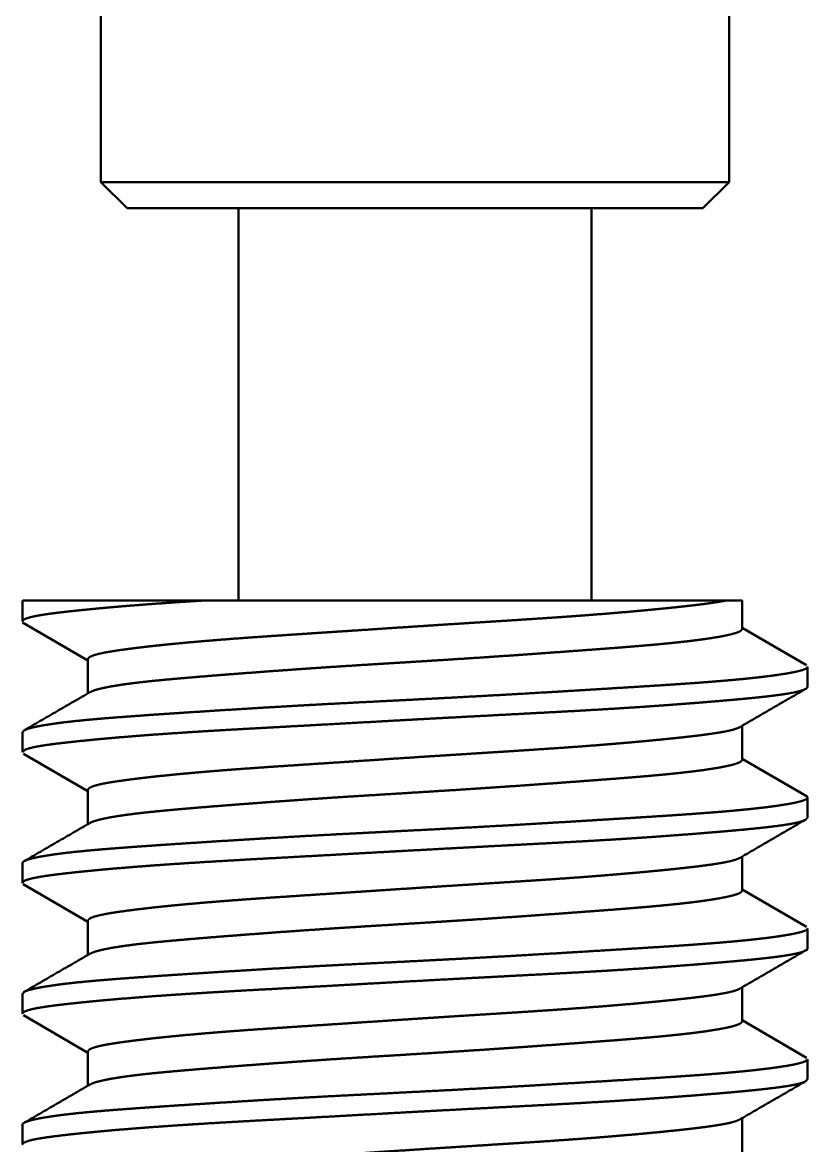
# Paper-space layout 'Layout1' of a CAD drawing. Header units: millimetres. Extents: x 0 to 420, y 0 to 297.
# Drawn here: x 235.53 to 241.53, y 168.94 to 177.53 of the extents above; entities that cross this region are included whole.
import ezdxf

# ---------------------------------------------------------------- set-up
doc = ezdxf.new("R2010")
doc.units = ezdxf.units.MM
doc.layers.add('170', color=7, linetype='Continuous', true_color=0xffffff)

psp = doc.layouts.get("Layout1")

# ---------------------------------------------------------------- linework, layer by layer
at = {"layer": '170', "color": 155, "linetype": 'Continuous', "lineweight": 50}
for p, q in [((236.1252, 186.4088), (236.1252, 176.3088)), ((240.9252, 176.3088), (240.9252, 186.4088)), ((236.1252, 176.3088), (236.3252, 176.1088)), ((240.7252, 176.1088), (240.9252, 176.3088)), ((237.1752, 176.1088), (237.1752, 173.1088)), ((239.8752, 173.1088), (239.8752, 176.1088)), ((235.5282, 173.1088), (235.5252, 173.1017)), ((235.5252, 173.1019), (235.5252, 172.9491)), ((241.0252, 172.8909), (241.0252, 173.1088)), ((235.5262, 172.9415), (236.0252, 172.6515)), ((241.5162, 172.614), (241.0252, 172.8993)), ((236.0252, 172.6601), (236.0252, 172.3993)), ((241.5252, 172.4492), (241.5252, 172.6019)), ((235.5252, 172.102), (235.5252, 171.9491)), ((241.0252, 171.8909), (241.0252, 172.1508)), ((235.5335, 171.9364), (236.0252, 171.6508)), ((241.5219, 171.6104), (241.0252, 171.899)), ((236.0252, 171.6601), (236.0252, 171.3993)), ((241.5252, 171.4491), (241.5252, 171.6019)), ((241.0252, 170.8909), (241.0252, 171.151)), ((235.5252, 171.102), (235.5252, 170.9491)), ((235.5294, 170.9391), (236.0252, 170.6511)), ((241.5169, 170.6136), (241.0252, 170.8993)), ((236.0252, 170.6601), (236.0252, 170.3993)), ((241.5252, 170.4491), (241.5252, 170.602)), ((241.0252, 169.8909), (241.0252, 170.1515)), ((235.5252, 170.1019), (235.5252, 169.9492)), ((235.5322, 169.9372), (236.0252, 169.6509)), ((241.5175, 169.6133), (241.0252, 169.8993)), ((236.0252, 169.6601), (236.0252, 169.399)), ((241.5252, 169.449), (241.5252, 169.602)), ((235.5252, 169.1019), (235.5252, 168.9491)), ((241.0252, 168.8909), (241.0252, 169.1508))]:
    psp.add_line(p, q, dxfattribs=at)
for points, knots in [([(236.1252, 176.3088), (236.2319, 176.3088), (237.0289, 176.3088), (237.6484, 176.3088), (239.0593, 176.3088), (239.7252, 176.3088)], [0, 0, 0.029628, 0.251021, 0.423114, 0.815016, 1, 1]), ([(239.7252, 176.3088), (240.7805, 176.3088), (240.9252, 176.3088)], [0, 0, 0.879388, 1, 1]), ([(239.6252, 176.1088), (238.9072, 176.1088), (237.4252, 176.1088), (236.4579, 176.1088), (236.3252, 176.1088)], [0, 0, 0.217561, 0.666658, 0.959786, 1, 1]), ([(240.7252, 176.1088), (240.5925, 176.1088), (239.6252, 176.1088)], [0, 0, 0.120603, 1, 1]), ([(235.5252, 172.9491), (235.528, 172.9563), (235.5303, 172.9587), (235.5333, 172.9612), (235.537, 172.9636), (235.5413, 172.966), (235.552, 172.9708), (235.5653, 172.9755), (235.5997, 172.9847), (235.6445, 172.9938), (235.6995, 173.0028), (235.7651, 173.0119), (235.7831, 173.0142), (235.8018, 173.0165), (235.821, 173.0188), (235.8408, 173.0211), (235.8822, 173.0257), (235.9257, 173.0305), (236.0195, 173.0401), (236.1222, 173.05), (236.1768, 173.055), (236.2337, 173.06), (236.263, 173.0625), (236.2929, 173.065), (236.3233, 173.0676), (236.3543, 173.0701), (236.4827, 173.08), (236.6181, 173.0898), (236.7604, 173.0994), (236.9096, 173.1088)], [0, 0, 0.005526, 0.007914, 0.010666, 0.013798, 0.017338, 0.025683, 0.03575, 0.061151, 0.093719, 0.133515, 0.180709, 0.193669, 0.207081, 0.220904, 0.235139, 0.264796, 0.296055, 0.363295, 0.436844, 0.475985, 0.516714, 0.53768, 0.559044, 0.580819, 0.60299, 0.694875, 0.791689, 0.893377, 1, 1]), ([(235.5282, 173.1088), (235.7219, 173.1088), (236.9096, 173.1088)], [0, 0, 0.140172, 1, 1]), ([(240.9019, 173.1088), (240.8776, 173.1042), (240.8512, 173.0996), (240.8225, 173.0949), (240.7918, 173.0903), (240.7245, 173.0811), (240.6498, 173.0719), (240.5676, 173.0626), (240.4779, 173.0531), (240.4303, 173.0483), (240.3807, 173.0434), (240.3553, 173.0409), (240.3294, 173.0385), (240.3032, 173.036), (240.2766, 173.0335), (240.1669, 173.0236), (240.0518, 173.0137), (239.9312, 173.0039), (239.8051, 172.9941), (239.7728, 172.9918), (239.707, 172.987), (239.6736, 172.9846), (239.6063, 172.9799), (239.5383, 172.9753), (239.4001, 172.9662), (239.1154, 172.948), (238.8945, 172.934), (238.7453, 172.9245), (238.5218, 172.91), (238.3731, 172.9002), (238.076, 172.8804), (238.0021, 172.8755), (237.9654, 172.8731), (237.8566, 172.8659), (237.6441, 172.8519), (237.5063, 172.8427), (237.4386, 172.8382), (237.3717, 172.8336), (237.3055, 172.829), (237.2403, 172.8243), (237.1139, 172.8149), (236.9934, 172.8055), (236.8785, 172.7959), (236.7693, 172.7862), (236.7169, 172.7812), (236.6659, 172.7762), (236.6409, 172.7737), (236.6164, 172.7712), (236.5923, 172.7687), (236.5687, 172.7662), (236.4791, 172.7563), (236.3971, 172.7466), (236.3228, 172.7371), (236.2561, 172.7278), (236.2257, 172.7232), (236.1972, 172.7186), (236.1708, 172.714), (236.1466, 172.7094), (236.1049, 172.7003), (236.0719, 172.6911), (236.0476, 172.6817), (236.0321, 172.6722), (236.0296, 172.6698), (236.0276, 172.6674), (236.0263, 172.6649), (236.0254, 172.6625), (236.0252, 172.6602)], [0, 0, 0.005029, 0.0105, 0.016411, 0.022747, 0.036567, 0.051912, 0.06876, 0.087124, 0.096879, 0.107025, 0.112236, 0.117532, 0.122895, 0.128329, 0.150765, 0.174309, 0.198951, 0.224703, 0.231315, 0.244753, 0.251566, 0.265308, 0.279197, 0.307398, 0.365513, 0.410597, 0.441052, 0.486672, 0.517041, 0.577685, 0.59278, 0.600266, 0.622487, 0.665857, 0.693982, 0.707808, 0.721478, 0.734984, 0.748311, 0.774113, 0.798744, 0.822228, 0.844552, 0.855282, 0.865719, 0.870831, 0.875859, 0.880795, 0.885634, 0.903994, 0.920803, 0.936063, 0.949777, 0.956054, 0.961931, 0.967389, 0.972403, 0.981101, 0.988078, 0.993378, 0.997092, 0.997801, 0.998435, 0.999006, 0.999532, 1, 1]), ([(240.9019, 173.1088), (240.8171, 173.1088), (240.6955, 173.1088), (240.6212, 173.1088), (240.5387, 173.1088), (240.3518, 173.1088), (240.1359, 173.1088), (240.0773, 173.1088), (240.0172, 173.1088), (239.9558, 173.1088), (239.7639, 173.1088), (239.4905, 173.1088), (239.2728, 173.1088), (239.124, 173.1088), (238.8969, 173.1088), (238.6653, 173.1088), (238.5478, 173.1088), (238.4688, 173.1088), (238.2715, 173.1088), (238.1145, 173.1088), (237.8028, 173.1088), (237.7254, 173.1088), (237.6095, 173.1088), (237.5325, 173.1088), (237.3429, 173.1088), (237.0507, 173.1088), (236.9096, 173.1088)], [0, 0, 0.021228, 0.051683, 0.070296, 0.090965, 0.137781, 0.191871, 0.20655, 0.221601, 0.236973, 0.285032, 0.353521, 0.408041, 0.445319, 0.5022, 0.560215, 0.58965, 0.609434, 0.658849, 0.698172, 0.776256, 0.795656, 0.824671, 0.843953, 0.891452, 0.964653, 1, 1]), ([(236.0395, 172.4076), (236.0734, 172.422), (236.081, 172.4244), (236.0892, 172.4269), (236.0979, 172.4293), (236.1072, 172.4318), (236.1274, 172.4368), (236.1497, 172.4417), (236.2004, 172.4516), (236.2592, 172.4615), (236.3262, 172.4713), (236.4013, 172.4808), (236.442, 172.4855), (236.4846, 172.4902), (236.5288, 172.4948), (236.5747, 172.4993), (236.6714, 172.5084), (236.7745, 172.5175), (236.8841, 172.5268), (237.0003, 172.5362), (237.0608, 172.541), (237.1222, 172.5458), (237.2483, 172.5554), (237.3786, 172.5652), (237.5128, 172.575), (237.6513, 172.5849), (237.7221, 172.5898), (237.7938, 172.5947), (237.9385, 172.6043), (238.0845, 172.6136), (238.2318, 172.6228), (238.455, 172.6365), (238.5301, 172.6412), (238.6055, 172.6458), (238.6806, 172.6505), (238.8296, 172.66), (238.9769, 172.6695), (239.1225, 172.6792), (239.2663, 172.6891), (239.4083, 172.6991), (239.5473, 172.7091), (239.6817, 172.7189), (239.937, 172.7377), (240.0579, 172.7469), (240.1166, 172.7515), (240.1455, 172.7538), (240.174, 172.7561), (240.2297, 172.7607), (240.2837, 172.7653), (240.3866, 172.7744), (240.4826, 172.7837), (240.5718, 172.7932), (240.6542, 172.8029), (240.6737, 172.8053), (240.6927, 172.8078), (240.7112, 172.8103), (240.7292, 172.8127), (240.7636, 172.8177), (240.7958, 172.8226), (240.8541, 172.8324), (240.9041, 172.8422), (240.9457, 172.8518), (240.9789, 172.8612), (241.0033, 172.8705), (241.0186, 172.8797), (241.0252, 172.8908)], [0, 0, 0.007341, 0.008932, 0.010633, 0.012442, 0.014358, 0.018498, 0.023039, 0.033321, 0.045196, 0.058665, 0.073753, 0.08191, 0.090433, 0.099287, 0.108468, 0.127796, 0.148406, 0.17031, 0.193522, 0.205588, 0.217864, 0.243041, 0.269039, 0.295847, 0.323481, 0.337605, 0.351922, 0.380792, 0.409917, 0.43929, 0.483822, 0.498793, 0.51383, 0.528822, 0.558548, 0.58793, 0.61697, 0.645666, 0.67402, 0.701757, 0.728585, 0.779547, 0.803678, 0.8154, 0.821176, 0.826873, 0.838001, 0.848788, 0.869347, 0.888556, 0.906421, 0.922928, 0.926844, 0.930665, 0.934381, 0.937995, 0.944904, 0.951403, 0.963168, 0.973302, 0.981816, 0.988687, 0.993871, 0.997422, 1, 1]), ([(241.5252, 172.6017), (241.5223, 172.5952), (241.5091, 172.5861), (241.4851, 172.5769), (241.4774, 172.5746), (241.469, 172.5723), (241.46, 172.57), (241.4503, 172.5676), (241.4291, 172.5629), (241.4053, 172.5581), (241.3502, 172.5484), (241.2851, 172.5385), (241.2488, 172.5336), (241.2099, 172.5286), (241.1895, 172.5261), (241.1685, 172.5236), (241.1469, 172.5211), (241.1246, 172.5186), (241.03, 172.5088), (240.927, 172.4993), (240.8157, 172.4899), (240.6962, 172.4807), (240.6334, 172.4762), (240.5684, 172.4716), (240.5013, 172.4671), (240.4324, 172.4625), (240.2903, 172.4534), (239.9893, 172.4349), (239.749, 172.4201), (239.6241, 172.4126), (239.5396, 172.4075), (239.3258, 172.3951), (239.1523, 172.3852), (238.9765, 172.3756), (238.7985, 172.366), (238.7086, 172.3613), (238.6182, 172.3566), (238.528, 172.352), (238.2594, 172.3383), (238.082, 172.3293), (237.9059, 172.3201), (237.7313, 172.3107), (237.6445, 172.3058), (237.4738, 172.2959), (237.3903, 172.291), (237.2269, 172.2811), (237.0682, 172.2712), (236.9143, 172.2614), (236.7653, 172.2518), (236.6928, 172.247), (236.6224, 172.2422), (236.5538, 172.2376), (236.4872, 172.233), (236.3597, 172.2239), (236.2399, 172.2149), (236.1829, 172.2104), (236.1278, 172.2059), (236.101, 172.2036), (236.0747, 172.2013), (236.0489, 172.199), (236.0236, 172.1966), (235.9288, 172.1872), (235.8438, 172.1776), (235.7685, 172.1677), (235.7029, 172.1577), (235.6737, 172.1527), (235.647, 172.1477), (235.6346, 172.1452), (235.6228, 172.1427), (235.6117, 172.1402), (235.6013, 172.1377), (235.5663, 172.1279), (235.5421, 172.1184), (235.5252, 172.1018)], [0, 0, 0.001186, 0.003837, 0.008087, 0.00942, 0.010862, 0.012404, 0.014052, 0.017656, 0.021675, 0.030939, 0.041845, 0.047915, 0.054403, 0.057803, 0.061308, 0.064919, 0.068636, 0.084383, 0.101511, 0.119998, 0.139849, 0.150286, 0.161071, 0.172211, 0.183645, 0.207223, 0.257157, 0.297025, 0.317748, 0.33177, 0.367228, 0.396014, 0.425167, 0.454692, 0.469596, 0.484582, 0.499543, 0.544087, 0.573501, 0.602695, 0.631662, 0.646058, 0.674369, 0.688223, 0.715335, 0.741661, 0.767194, 0.791926, 0.803946, 0.815645, 0.827022, 0.838081, 0.859241, 0.879137, 0.88861, 0.897764, 0.902219, 0.906593, 0.910886, 0.915087, 0.930865, 0.945032, 0.957612, 0.968605, 0.973503, 0.978002, 0.980098, 0.982092, 0.983976, 0.985753, 0.991759, 0.99607, 1, 1]), ([(235.5252, 171.9489), (235.5418, 171.9662), (235.5658, 171.9756), (235.6005, 171.9849), (235.6219, 171.9895), (235.646, 171.994), (235.6727, 171.9986), (235.7018, 172.0031), (235.7674, 172.0122), (235.8426, 172.0213), (235.9273, 172.0306), (236.0217, 172.0403), (236.0469, 172.0428), (236.0726, 172.0453), (236.0989, 172.0478), (236.1258, 172.0503), (236.1809, 172.0554), (236.238, 172.0604), (236.3578, 172.0703), (236.485, 172.0802), (236.6198, 172.0899), (236.7622, 172.0995), (236.799, 172.1019), (236.8737, 172.1066), (236.9115, 172.109), (236.9879, 172.1136), (237.0656, 172.1182), (237.2243, 172.1273), (237.4709, 172.1409), (237.598, 172.1478), (237.641, 172.1501), (237.7278, 172.1549), (237.9029, 172.1646), (238.2565, 172.1843), (238.5246, 172.1991), (238.6596, 172.2065), (238.7048, 172.2089), (238.795, 172.2138), (238.9734, 172.2233), (239.323, 172.2417), (239.5787, 172.2552), (239.7044, 172.2621), (239.787, 172.2667), (239.8277, 172.269), (239.9869, 172.2783), (240.1403, 172.2879), (240.2879, 172.2977), (240.4298, 172.3077), (240.4643, 172.3102), (240.5323, 172.3153), (240.5657, 172.3178), (240.631, 172.3228), (240.694, 172.3278), (240.8138, 172.3375), (240.9252, 172.3471), (241.0282, 172.3565), (241.1227, 172.3657), (241.1667, 172.3704), (241.2084, 172.375), (241.2474, 172.3795), (241.2839, 172.384), (241.3493, 172.3932), (241.4045, 172.4024), (241.4496, 172.412), (241.4845, 172.4218), (241.4916, 172.4243), (241.498, 172.4268), (241.5037, 172.4293), (241.5088, 172.4318), (241.5168, 172.4368), (241.5222, 172.4418), (241.5252, 172.4492)], [0, 0, 0.003973, 0.008246, 0.014189, 0.017805, 0.021864, 0.026346, 0.031229, 0.04219, 0.054727, 0.068847, 0.084555, 0.088737, 0.093018, 0.097397, 0.101862, 0.11103, 0.120512, 0.140412, 0.161546, 0.183917, 0.207542, 0.213646, 0.226039, 0.23231, 0.244992, 0.257868, 0.284183, 0.325073, 0.346157, 0.353282, 0.367674, 0.396711, 0.455342, 0.4998, 0.522183, 0.529668, 0.544621, 0.57421, 0.632163, 0.674555, 0.695399, 0.709089, 0.715841, 0.742244, 0.76769, 0.792189, 0.81573, 0.821464, 0.832754, 0.8383, 0.849132, 0.859606, 0.879506, 0.898013, 0.915137, 0.930858, 0.938187, 0.945125, 0.951633, 0.95772, 0.968646, 0.977917, 0.985554, 0.991553, 0.992798, 0.993937, 0.994971, 0.995903, 0.997469, 0.998677, 1, 1]), ([(241.01, 172.142), (241.0027, 172.138), (240.9915, 172.1331), (240.9781, 172.1282), (240.9706, 172.1257), (240.9624, 172.1233), (240.9538, 172.1208), (240.9446, 172.1184), (240.9027, 172.109), (240.8524, 172.0998), (240.7939, 172.0906), (240.7271, 172.0815), (240.7091, 172.0792), (240.6905, 172.0768), (240.6714, 172.0745), (240.6519, 172.0722), (240.6113, 172.0675), (240.5691, 172.0628), (240.4796, 172.0533), (240.3834, 172.0437), (240.2804, 172.0339), (240.1707, 172.024), (240.1133, 172.019), (240.0544, 172.014), (239.9944, 172.009), (239.9333, 172.004), (239.8077, 171.9944), (239.6777, 171.9849), (239.5433, 171.9757), (239.4044, 171.9665), (239.369, 171.9642), (239.2977, 171.9596), (239.1901, 171.9527), (238.9722, 171.9389), (238.7507, 171.9248), (238.6387, 171.9176), (238.5634, 171.9127), (238.3757, 171.9004), (238.2272, 171.8905), (237.9342, 171.871), (237.7898, 171.8615), (237.6472, 171.8521), (237.5087, 171.8429), (237.3744, 171.8338), (237.2443, 171.8246), (237.1185, 171.8153), (237.0571, 171.8106), (236.9969, 171.8058), (236.9672, 171.8034), (236.938, 171.8009), (236.9091, 171.7985), (236.8807, 171.7961), (236.7712, 171.7863), (236.6682, 171.7765), (236.5719, 171.7666), (236.4821, 171.7567), (236.4607, 171.7542), (236.4397, 171.7517), (236.4192, 171.7493), (236.3991, 171.7468), (236.3605, 171.742), (236.3241, 171.7372), (236.2573, 171.728), (236.1987, 171.7188), (236.1483, 171.7098), (236.1061, 171.7006), (236.0969, 171.6983), (236.0882, 171.696), (236.0801, 171.6936), (236.0725, 171.6913), (236.0591, 171.6866), (236.0479, 171.6819), (236.0323, 171.6724), (236.0255, 171.6628), (236.0252, 171.66)], [0, 0, 0.001652, 0.004077, 0.006923, 0.008504, 0.010193, 0.01198, 0.013869, 0.022432, 0.032607, 0.044395, 0.057821, 0.061439, 0.065159, 0.068986, 0.072911, 0.081031, 0.089487, 0.107411, 0.126672, 0.147259, 0.169188, 0.180664, 0.192427, 0.204415, 0.216628, 0.241704, 0.267658, 0.29448, 0.322196, 0.32926, 0.343471, 0.364935, 0.408407, 0.452594, 0.474958, 0.48997, 0.527418, 0.557061, 0.615522, 0.644335, 0.67278, 0.700426, 0.727226, 0.753184, 0.778308, 0.79055, 0.80258, 0.808505, 0.814357, 0.820118, 0.825797, 0.847692, 0.86828, 0.887567, 0.905545, 0.909832, 0.914038, 0.918158, 0.922184, 0.929924, 0.937248, 0.950673, 0.962477, 0.972676, 0.981263, 0.983159, 0.984949, 0.986632, 0.988208, 0.991037, 0.993448, 0.997092, 0.999437, 1, 1]), ([(236.039, 171.4073), (236.0493, 171.4127), (236.0744, 171.4223), (236.1082, 171.4321), (236.1505, 171.4419), (236.2013, 171.4518), (236.23, 171.4568), (236.2609, 171.4618), (236.2771, 171.4643), (236.2938, 171.4667), (236.311, 171.4692), (236.3287, 171.4716), (236.4039, 171.4811), (236.4864, 171.4904), (236.5762, 171.4995), (236.6733, 171.5086), (236.6988, 171.5109), (236.751, 171.5155), (236.7778, 171.5178), (236.8323, 171.5224), (236.8882, 171.5271), (237.0038, 171.5364), (237.1245, 171.5459), (237.2504, 171.5556), (237.3815, 171.5654), (237.4491, 171.5704), (237.5175, 171.5754), (237.6561, 171.5853), (237.7973, 171.595), (237.9409, 171.6045), (238.0871, 171.6138), (238.2357, 171.623), (238.3856, 171.6323), (238.5349, 171.6415), (238.6837, 171.6507), (238.832, 171.6601), (238.9798, 171.6697), (239.0535, 171.6746), (239.127, 171.6796), (239.2713, 171.6894), (239.4122, 171.6994), (239.5498, 171.7092), (239.6839, 171.719), (239.8146, 171.7286), (239.8786, 171.7334), (239.9412, 171.738), (240.0619, 171.7472), (240.1766, 171.7563), (240.2855, 171.7654), (240.3883, 171.7746), (240.4375, 171.7793), (240.4851, 171.784), (240.531, 171.7888), (240.5748, 171.7936), (240.6567, 171.8032), (240.7306, 171.8129), (240.7968, 171.8228), (240.8552, 171.8326), (240.8686, 171.8351), (240.8814, 171.8376), (240.8937, 171.84), (240.9055, 171.8425), (240.9274, 171.8474), (240.947, 171.8522), (240.9797, 171.8615), (241.0036, 171.8707), (241.0188, 171.8798), (241.025, 171.889), (241.0252, 171.8908)], [0, 0, 0.002307, 0.007666, 0.014665, 0.023308, 0.03362, 0.039412, 0.045635, 0.048906, 0.052271, 0.055729, 0.059276, 0.074368, 0.0909, 0.108866, 0.128277, 0.133362, 0.143804, 0.149152, 0.160046, 0.171201, 0.194285, 0.218397, 0.243536, 0.269708, 0.283186, 0.296833, 0.324504, 0.352668, 0.381327, 0.410476, 0.440125, 0.470003, 0.499783, 0.529461, 0.559046, 0.588527, 0.603232, 0.617884, 0.646687, 0.674805, 0.70225, 0.729016, 0.755099, 0.767872, 0.780374, 0.804472, 0.827383, 0.849118, 0.869674, 0.879506, 0.889037, 0.898216, 0.906995, 0.923393, 0.938246, 0.951569, 0.96335, 0.966053, 0.968659, 0.97116, 0.97356, 0.978019, 0.982042, 0.988808, 0.993904, 0.997426, 0.999643, 1, 1]), ([(241.5252, 171.6017), (241.5095, 171.5862), (241.4859, 171.5772), (241.4518, 171.568), (241.4308, 171.5633), (241.4071, 171.5585), (241.3806, 171.5536), (241.3516, 171.5486), (241.2864, 171.5387), (241.2116, 171.5288), (241.1273, 171.5189), (241.0336, 171.5092), (240.9832, 171.5044), (240.9304, 171.4996), (240.903, 171.4972), (240.8752, 171.4948), (240.8469, 171.4924), (240.8181, 171.4901), (240.6984, 171.4809), (240.5714, 171.4718), (240.4372, 171.4628), (240.2956, 171.4538), (240.259, 171.4515), (240.1845, 171.4469), (240.07, 171.4398), (239.8336, 171.4253), (239.6706, 171.4154), (239.5033, 171.4054), (239.3318, 171.3954), (239.1563, 171.3855), (238.9797, 171.3757), (238.8022, 171.3662), (238.4448, 171.3478), (238.2198, 171.3363), (238.1301, 171.3317), (237.997, 171.3249), (237.9091, 171.3203), (237.7353, 171.3109), (237.5644, 171.3012), (237.3963, 171.2913), (237.3133, 171.2863), (237.2311, 171.2813), (237.0711, 171.2714), (236.9172, 171.2616), (236.7693, 171.252), (236.6275, 171.2426), (236.5588, 171.2379), (236.4917, 171.2333), (236.4261, 171.2287), (236.3625, 171.2241), (236.242, 171.2151), (236.1301, 171.2061), (236.0268, 171.1969), (235.9321, 171.1876), (235.8881, 171.1828), (235.8462, 171.1779), (235.8067, 171.1729), (235.7699, 171.1679), (235.7039, 171.1579), (235.6482, 171.1479), (235.6027, 171.1381), (235.5674, 171.1283), (235.5602, 171.1259), (235.5537, 171.1235), (235.5478, 171.1211), (235.5426, 171.1187), (235.5342, 171.1139), (235.5286, 171.1092), (235.5252, 171.1017)], [0, 0, 0.003652, 0.007834, 0.013684, 0.017251, 0.021257, 0.025706, 0.030577, 0.041511, 0.054007, 0.068051, 0.08365, 0.092037, 0.100826, 0.105368, 0.109992, 0.114698, 0.119478, 0.139356, 0.16044, 0.182725, 0.20622, 0.212284, 0.224644, 0.243646, 0.282871, 0.309911, 0.337655, 0.366114, 0.395211, 0.424511, 0.453942, 0.513207, 0.550511, 0.565379, 0.587458, 0.602033, 0.630841, 0.65919, 0.687084, 0.700856, 0.714491, 0.741032, 0.766567, 0.791106, 0.814649, 0.826046, 0.837191, 0.848075, 0.858628, 0.878643, 0.897231, 0.914402, 0.930156, 0.937497, 0.944479, 0.951065, 0.957224, 0.968268, 0.977639, 0.985355, 0.991417, 0.992675, 0.993831, 0.994881, 0.995831, 0.997421, 0.998632, 1, 1]), ([(241.5178, 171.6128), (241.5218, 171.6092), (241.5243, 171.6056)], [0, 0, 0.550295, 1, 1]), ([(235.5252, 170.9489), (235.5285, 170.9568), (235.534, 170.9616), (235.5422, 170.9664), (235.5473, 170.9688), (235.5532, 170.9712), (235.5597, 170.9736), (235.5668, 170.9759), (235.602, 170.9852), (235.6474, 170.9943), (235.703, 171.0033), (235.7687, 171.0123), (235.8053, 171.0169), (235.8446, 171.0215), (235.8652, 171.0238), (235.8864, 171.0262), (235.9082, 171.0286), (235.9305, 171.031), (236.0252, 171.0407), (236.1285, 171.0506), (236.2401, 171.0606), (236.3602, 171.0705), (236.4235, 171.0755), (236.4889, 171.0805), (236.5562, 171.0854), (236.6249, 171.0903), (236.7669, 171.0998), (236.9147, 171.1091), (237.0684, 171.1183), (237.2279, 171.1275), (237.3098, 171.132), (237.3931, 171.1366), (237.5616, 171.1458), (237.9063, 171.1648), (238.2611, 171.1846), (238.3513, 171.1896), (238.4414, 171.1946), (238.6209, 171.2044), (238.7993, 171.214), (239.0649, 171.2281), (239.1969, 171.2351), (239.2407, 171.2374), (239.3282, 171.242), (239.5004, 171.2511), (239.668, 171.2601), (239.8311, 171.2691), (239.9897, 171.2784), (240.0673, 171.2832), (240.1437, 171.2881), (240.219, 171.293), (240.2929, 171.298), (240.4349, 171.3081), (240.5693, 171.318), (240.6964, 171.3279), (240.816, 171.3377), (240.873, 171.3425), (240.9281, 171.3473), (240.9549, 171.3497), (240.9811, 171.3521), (241.0068, 171.3545), (241.0318, 171.3568), (241.1258, 171.3661), (241.2103, 171.3752), (241.2852, 171.3842), (241.3505, 171.3933), (241.3653, 171.3957), (241.3795, 171.398), (241.3931, 171.4003), (241.4061, 171.4027), (241.4299, 171.4075), (241.4511, 171.4123), (241.4854, 171.4221), (241.5092, 171.432), (241.5252, 171.4491)], [0, 0, 0.001423, 0.002636, 0.004213, 0.005149, 0.006188, 0.007335, 0.008582, 0.014606, 0.022277, 0.031592, 0.04257, 0.048687, 0.055231, 0.058665, 0.062201, 0.065829, 0.069546, 0.085309, 0.102474, 0.12103, 0.140982, 0.151489, 0.162355, 0.17352, 0.184934, 0.20849, 0.233011, 0.258493, 0.284941, 0.298535, 0.31234, 0.340282, 0.397432, 0.456262, 0.471222, 0.486162, 0.515914, 0.54549, 0.589533, 0.611407, 0.618679, 0.633181, 0.661727, 0.689514, 0.716557, 0.74286, 0.755727, 0.768411, 0.780902, 0.793157, 0.816726, 0.839051, 0.860148, 0.880014, 0.889483, 0.898637, 0.903093, 0.907457, 0.911722, 0.915881, 0.931527, 0.945591, 0.958083, 0.968998, 0.971482, 0.973864, 0.976146, 0.978327, 0.982358, 0.985956, 0.991865, 0.996118, 1, 1]), ([(241.0041, 171.1388), (240.9788, 171.1284), (240.946, 171.1188), (240.9042, 171.1093), (240.88, 171.1046), (240.8536, 171.1), (240.8253, 171.0954), (240.795, 171.0908), (240.7285, 171.0816), (240.6542, 171.0724), (240.5723, 171.0631), (240.4825, 171.0536), (240.4588, 171.0511), (240.4347, 171.0487), (240.4102, 171.0463), (240.3854, 171.0438), (240.3345, 171.039), (240.2822, 171.034), (240.1732, 171.0242), (240.0584, 171.0143), (239.9988, 171.0093), (239.9377, 171.0044), (239.8751, 170.9995), (239.8433, 170.997), (239.8111, 170.9946), (239.6801, 170.9851), (239.5457, 170.9758), (239.4081, 170.9667), (239.2671, 170.9577), (239.1228, 170.9485), (238.9755, 170.9391), (238.6791, 170.9202), (238.3812, 170.9007), (238.2317, 170.8908), (238.1569, 170.8858), (238.0829, 170.8809), (237.9366, 170.8712), (237.652, 170.8524), (237.4793, 170.8409), (237.4114, 170.8363), (237.3778, 170.834), (237.3115, 170.8294), (237.2466, 170.8248), (237.1207, 170.8154), (237.0001, 170.806), (236.8848, 170.7964), (236.7747, 170.7866), (236.7218, 170.7817), (236.6705, 170.7767), (236.621, 170.7717), (236.5735, 170.7667), (236.4839, 170.7569), (236.4016, 170.7471), (236.3266, 170.7376), (236.2592, 170.7282), (236.2435, 170.7259), (236.2284, 170.7236), (236.2138, 170.7213), (236.1998, 170.719), (236.1733, 170.7145), (236.1491, 170.7099), (236.107, 170.7008), (236.0735, 170.6916), (236.06, 170.687), (236.0487, 170.6822), (236.0438, 170.6799), (236.0395, 170.6775), (236.0358, 170.6751), (236.0326, 170.6727), (236.0252, 170.6599)], [0, 0, 0.005442, 0.012275, 0.020807, 0.025722, 0.031062, 0.03679, 0.042904, 0.056287, 0.071199, 0.087645, 0.105643, 0.110391, 0.115224, 0.120128, 0.125109, 0.13529, 0.145762, 0.167585, 0.190563, 0.202485, 0.214702, 0.227215, 0.233585, 0.240024, 0.266212, 0.293062, 0.320569, 0.348733, 0.377552, 0.406974, 0.466203, 0.525723, 0.555592, 0.570523, 0.585326, 0.614543, 0.671417, 0.705912, 0.719481, 0.726202, 0.739451, 0.752432, 0.777598, 0.801713, 0.824788, 0.846808, 0.857412, 0.867693, 0.877596, 0.887135, 0.905104, 0.921625, 0.936684, 0.950264, 0.953425, 0.956477, 0.959418, 0.962254, 0.967598, 0.972521, 0.981101, 0.988021, 0.990871, 0.993321, 0.994399, 0.995379, 0.996267, 0.997062, 1, 1]), ([(236.0406, 170.4082), (236.0749, 170.4225), (236.0908, 170.4273), (236.1089, 170.4322), (236.1188, 170.4347), (236.1293, 170.4372), (236.1403, 170.4397), (236.1519, 170.4422), (236.2033, 170.4522), (236.2627, 170.4621), (236.33, 170.4718), (236.4052, 170.4813), (236.4458, 170.4859), (236.4884, 170.4906), (236.5104, 170.4929), (236.533, 170.4952), (236.556, 170.4975), (236.5794, 170.4998), (236.6768, 170.5089), (236.7804, 170.518), (236.89, 170.5272), (237.0058, 170.5366), (237.0661, 170.5414), (237.1909, 170.5511), (237.255, 170.556), (237.3858, 170.5657), (237.5203, 170.5756), (237.6584, 170.5854), (237.8001, 170.5952), (237.8362, 170.5976), (237.9089, 170.6024), (238.0188, 170.6095), (238.2399, 170.6233), (238.5373, 170.6416), (238.7247, 170.6533), (238.7998, 170.6581), (238.9113, 170.6652), (238.9849, 170.6701), (239.1304, 170.6798), (239.2737, 170.6896), (239.4148, 170.6995), (239.5535, 170.7095), (239.6886, 170.7194), (239.9437, 170.7382), (240.0638, 170.7474), (240.122, 170.7519), (240.1789, 170.7565), (240.2069, 170.7588), (240.2346, 170.7611), (240.2619, 170.7634), (240.2888, 170.7657), (240.3918, 170.7749), (240.4877, 170.7843), (240.5764, 170.7937), (240.6579, 170.8034), (240.696, 170.8082), (240.7323, 170.8132), (240.7498, 170.8156), (240.7667, 170.8181), (240.7831, 170.8206), (240.799, 170.8231), (240.857, 170.833), (240.9066, 170.8427), (240.9477, 170.8523), (240.9802, 170.8617), (240.9933, 170.8663), (241.0042, 170.8709), (241.0128, 170.8755), (241.0191, 170.8801), (241.0252, 170.8909)], [0, 0, 0.007393, 0.010704, 0.014444, 0.016477, 0.018617, 0.020871, 0.023229, 0.033653, 0.045641, 0.059182, 0.074276, 0.082413, 0.090951, 0.095367, 0.099885, 0.104485, 0.109163, 0.128643, 0.149349, 0.171262, 0.1944, 0.206428, 0.231368, 0.244161, 0.270285, 0.297132, 0.324702, 0.352998, 0.360188, 0.3747, 0.396636, 0.440752, 0.500091, 0.537481, 0.552453, 0.574697, 0.589386, 0.618432, 0.647037, 0.675195, 0.702898, 0.729864, 0.780796, 0.804785, 0.816411, 0.827783, 0.833379, 0.838906, 0.844367, 0.849746, 0.870343, 0.889515, 0.907278, 0.923633, 0.931281, 0.938572, 0.942081, 0.945492, 0.948793, 0.951993, 0.963721, 0.973773, 0.982175, 0.988921, 0.991686, 0.994039, 0.995985, 0.997545, 1, 1]), ([(241.5252, 170.6018), (241.5227, 170.5957), (241.5177, 170.5911), (241.51, 170.5865), (241.5051, 170.5842), (241.4996, 170.5819), (241.4934, 170.5797), (241.4865, 170.5774), (241.4525, 170.5681), (241.4082, 170.5587), (241.3537, 170.549), (241.2889, 170.5391), (241.2711, 170.5366), (241.2526, 170.5341), (241.2335, 170.5315), (241.2137, 170.529), (241.1724, 170.5241), (241.129, 170.5191), (241.0355, 170.5094), (240.9332, 170.4998), (240.8224, 170.4904), (240.7027, 170.4812), (240.6714, 170.4789), (240.6395, 170.4766), (240.6072, 170.4743), (240.5744, 170.472), (240.5078, 170.4675), (240.4396, 170.463), (240.2986, 170.454), (239.9981, 170.4354), (239.7976, 170.4231), (239.7566, 170.4206), (239.6739, 170.4156), (239.5064, 170.4056), (239.3359, 170.3956), (239.1624, 170.3858), (239.0746, 170.3809), (238.9415, 170.3737), (238.8518, 170.3689), (238.6272, 170.3571), (238.4482, 170.3479), (238.0921, 170.3298), (237.915, 170.3206), (237.8267, 170.3159), (237.7392, 170.3111), (237.5674, 170.3014), (237.3998, 170.2916), (237.2363, 170.2817), (237.0769, 170.2718), (236.9217, 170.2619), (236.7722, 170.2522), (236.6299, 170.2428), (236.4949, 170.2335), (236.3669, 170.2244), (236.2462, 170.2154), (236.2171, 170.2131), (236.1885, 170.2108), (236.1604, 170.2086), (236.1328, 170.2063), (236.0796, 170.2017), (236.0286, 170.1971), (235.9339, 170.1878), (235.8485, 170.1781), (235.7725, 170.1683), (235.706, 170.1582), (235.6908, 170.1557), (235.6764, 170.1532), (235.6625, 170.1507), (235.6494, 170.1481), (235.6251, 170.1432), (235.6034, 170.1382), (235.5681, 170.1285), (235.5432, 170.119), (235.5252, 170.1018)], [0, 0, 0.001095, 0.002216, 0.0037, 0.004593, 0.005589, 0.006687, 0.007888, 0.013719, 0.02122, 0.030385, 0.041241, 0.04422, 0.047308, 0.050505, 0.053807, 0.060686, 0.06793, 0.083496, 0.1005, 0.11893, 0.138808, 0.144008, 0.1493, 0.154667, 0.160098, 0.171156, 0.182473, 0.205876, 0.255738, 0.288986, 0.295796, 0.30951, 0.337309, 0.36559, 0.394355, 0.408918, 0.430995, 0.445869, 0.48312, 0.512799, 0.571846, 0.601211, 0.615851, 0.630358, 0.658852, 0.68666, 0.713789, 0.740231, 0.765983, 0.790793, 0.814402, 0.836823, 0.858065, 0.878115, 0.882942, 0.887691, 0.892361, 0.896943, 0.9058, 0.914268, 0.930032, 0.944259, 0.956951, 0.968091, 0.970634, 0.97307, 0.975398, 0.977617, 0.981723, 0.985399, 0.99147, 0.995877, 1, 1]), ([(235.5252, 169.9489), (235.5257, 169.9522), (235.5269, 169.9547), (235.5288, 169.9572), (235.5345, 169.962), (235.5429, 169.9668), (235.5676, 169.9762), (235.6027, 169.9854), (235.6484, 169.9945), (235.7047, 170.0036), (235.7205, 170.0058), (235.7368, 170.0081), (235.7538, 170.0104), (235.7713, 170.0127), (235.8081, 170.0172), (235.8473, 170.0218), (235.9325, 170.0312), (236.027, 170.0409), (236.0777, 170.0458), (236.1308, 170.0508), (236.1582, 170.0533), (236.1862, 170.0558), (236.2148, 170.0584), (236.2439, 170.0609), (236.3648, 170.0709), (236.4927, 170.0808), (236.6277, 170.0905), (236.7696, 170.1), (236.8431, 170.1047), (236.9185, 170.1094), (236.9956, 170.114), (237.074, 170.1187), (237.2336, 170.1278), (237.3972, 170.1368), (237.7361, 170.1553), (237.8233, 170.1601), (238.0002, 170.17), (238.2669, 170.1849), (238.6241, 170.2046), (238.8032, 170.2142), (238.8929, 170.219), (238.9378, 170.2214), (239.0714, 170.2285), (239.3331, 170.2422), (239.5037, 170.2512), (239.671, 170.2602), (239.8352, 170.2694), (239.8758, 170.2717), (239.9559, 170.2764), (239.9953, 170.2788), (240.073, 170.2836), (240.149, 170.2884), (240.2964, 170.2983), (240.4373, 170.3082), (240.5055, 170.3132), (240.572, 170.3183), (240.6046, 170.3207), (240.6369, 170.3232), (240.7001, 170.3282), (240.8203, 170.3381), (240.9315, 170.3476), (241.0339, 170.357), (241.1274, 170.3662), (241.1709, 170.3708), (241.2121, 170.3754), (241.2319, 170.3777), (241.251, 170.3799), (241.2696, 170.3822), (241.2876, 170.3845), (241.3527, 170.3937), (241.4075, 170.403), (241.4519, 170.4125), (241.486, 170.4223), (241.4991, 170.4273), (241.5096, 170.4323), (241.5139, 170.4348), (241.5175, 170.4373), (241.5204, 170.4398), (241.5226, 170.4423), (241.5252, 170.4489)], [0, 0, 0.000563, 0.001014, 0.001525, 0.002766, 0.004365, 0.008737, 0.014753, 0.02246, 0.031904, 0.034535, 0.037268, 0.040099, 0.043025, 0.049165, 0.055694, 0.06989, 0.085612, 0.094048, 0.102867, 0.107427, 0.112082, 0.116832, 0.121668, 0.141747, 0.16299, 0.18538, 0.208923, 0.221129, 0.233628, 0.246418, 0.259405, 0.285877, 0.313, 0.369178, 0.383633, 0.412961, 0.457186, 0.516392, 0.54609, 0.560965, 0.568404, 0.590545, 0.63393, 0.662198, 0.689946, 0.717163, 0.723888, 0.737169, 0.74371, 0.756592, 0.769206, 0.79365, 0.817044, 0.828349, 0.839391, 0.844809, 0.850163, 0.860666, 0.880626, 0.899103, 0.916121, 0.931682, 0.938914, 0.945779, 0.949072, 0.95227, 0.955372, 0.958366, 0.969254, 0.978444, 0.985965, 0.99184, 0.994166, 0.996095, 0.996912, 0.997636, 0.998269, 0.99882, 1, 1]), ([(241.0161, 170.1462), (241.0036, 170.1385), (240.9984, 170.136), (240.9926, 170.1336), (240.9863, 170.1311), (240.9794, 170.1286), (240.9641, 170.1238), (240.9466, 170.1189), (240.9052, 170.1095), (240.8555, 170.1003), (240.8274, 170.0957), (240.7972, 170.0911), (240.7813, 170.0888), (240.7649, 170.0865), (240.7479, 170.0842), (240.7304, 170.0819), (240.6557, 170.0726), (240.5738, 170.0633), (240.4849, 170.0538), (240.3889, 170.0442), (240.3383, 170.0393), (240.2859, 170.0344), (240.2316, 170.0294), (240.1758, 170.0244), (240.0604, 170.0145), (239.9401, 170.0046), (239.815, 169.9949), (239.6849, 169.9854), (239.6181, 169.9808), (239.55, 169.9761), (239.4807, 169.9715), (239.4109, 169.9669), (239.2695, 169.9578), (238.9805, 169.9395), (238.7956, 169.9277), (238.7207, 169.9229), (238.6079, 169.9156), (238.3838, 169.9009), (238.2356, 169.8911), (237.9416, 169.8715), (237.7963, 169.8619), (237.6544, 169.8526), (237.5163, 169.8434), (237.3819, 169.8343), (237.2513, 169.8251), (237.1245, 169.8157), (237.0934, 169.8134), (237.0324, 169.8086), (237.0024, 169.8062), (236.9438, 169.8014), (236.8867, 169.7966), (236.7772, 169.7869), (236.6739, 169.777), (236.6246, 169.7721), (236.5768, 169.7671), (236.5535, 169.7646), (236.5306, 169.7621), (236.5082, 169.7596), (236.4861, 169.7571), (236.403, 169.7473), (236.3279, 169.7377), (236.2609, 169.7285), (236.2017, 169.7193), (236.1752, 169.7148), (236.1506, 169.7102), (236.1282, 169.7056), (236.1078, 169.701), (236.074, 169.6918), (236.0491, 169.6824), (236.033, 169.673), (236.0257, 169.6633), (236.0252, 169.66)], [0, 0, 0.002908, 0.004055, 0.005307, 0.006658, 0.008111, 0.011315, 0.014921, 0.02335, 0.033414, 0.039068, 0.045137, 0.04833, 0.051629, 0.055038, 0.058549, 0.073518, 0.089901, 0.10768, 0.126851, 0.136962, 0.147429, 0.158253, 0.169393, 0.192425, 0.216422, 0.241379, 0.2673, 0.280622, 0.294189, 0.307987, 0.321906, 0.350064, 0.407638, 0.444475, 0.459398, 0.481861, 0.526503, 0.556048, 0.614617, 0.643573, 0.671841, 0.69936, 0.726137, 0.752164, 0.77744, 0.783638, 0.79581, 0.80178, 0.813481, 0.824872, 0.846729, 0.867356, 0.877211, 0.886755, 0.891409, 0.895985, 0.900483, 0.904896, 0.921535, 0.936572, 0.950038, 0.96193, 0.967288, 0.97225, 0.976809, 0.980951, 0.987925, 0.993217, 0.996935, 0.99934, 1, 1]), ([(236.0348, 169.4045), (236.0502, 169.4131), (236.0558, 169.4155), (236.0619, 169.4179), (236.0686, 169.4204), (236.0759, 169.4228), (236.092, 169.4277), (236.1102, 169.4326), (236.153, 169.4424), (236.2042, 169.4523), (236.2638, 169.4622), (236.3319, 169.472), (236.3691, 169.4769), (236.408, 169.4816), (236.4487, 169.4863), (236.4912, 169.4909), (236.5813, 169.5), (236.6784, 169.5091), (236.7296, 169.5136), (236.7825, 169.5182), (236.8372, 169.5229), (236.8936, 169.5275), (237.0101, 169.537), (237.1313, 169.5465), (237.2573, 169.5561), (237.388, 169.5659), (237.5235, 169.5758), (237.593, 169.5808), (237.6632, 169.5857), (237.805, 169.5955), (237.9489, 169.605), (238.0947, 169.6143), (238.2426, 169.6235), (238.3924, 169.6327), (238.5427, 169.6419), (238.6919, 169.6512), (238.8401, 169.6606), (238.9872, 169.6702), (239.1334, 169.68), (239.206, 169.6849), (239.2422, 169.6874), (239.3495, 169.6949), (239.4197, 169.6999), (239.5573, 169.7098), (239.8207, 169.7291), (239.9466, 169.7385), (240.008, 169.7431), (240.0678, 169.7477), (240.1261, 169.7523), (240.1827, 169.7568), (240.2913, 169.7659), (240.3935, 169.7751), (240.4422, 169.7797), (240.4893, 169.7844), (240.5349, 169.7892), (240.5788, 169.794), (240.6607, 169.8037), (240.7345, 169.8135), (240.8002, 169.8233), (240.8579, 169.8331), (240.8837, 169.838), (240.9075, 169.8429), (240.9186, 169.8454), (240.9293, 169.8478), (240.9393, 169.8502), (240.9488, 169.8526), (240.9812, 169.862), (241.0047, 169.8712), (241.0193, 169.8803), (241.0251, 169.8895), (241.0252, 169.8908)], [0, 0, 0.003494, 0.004708, 0.006024, 0.007441, 0.008963, 0.012313, 0.016068, 0.0248, 0.035166, 0.047178, 0.060862, 0.06831, 0.076112, 0.084258, 0.092751, 0.110768, 0.130163, 0.140377, 0.150939, 0.161859, 0.173107, 0.196345, 0.220535, 0.245658, 0.271721, 0.298733, 0.312592, 0.326582, 0.354859, 0.383534, 0.412592, 0.442047, 0.471896, 0.501831, 0.531563, 0.56109, 0.590414, 0.61954, 0.634022, 0.641241, 0.662618, 0.67662, 0.704042, 0.756579, 0.781676, 0.793919, 0.805854, 0.817473, 0.828772, 0.850432, 0.87084, 0.880577, 0.889995, 0.899104, 0.907882, 0.924286, 0.939084, 0.952297, 0.963939, 0.969165, 0.973995, 0.976259, 0.978426, 0.980485, 0.982435, 0.989141, 0.994151, 0.99758, 0.999734, 1, 1]), ([(241.5252, 169.6017), (241.5105, 169.5868), (241.4875, 169.5777), (241.4538, 169.5685), (241.4437, 169.5661), (241.4329, 169.5637), (241.4214, 169.5613), (241.4093, 169.5589), (241.3833, 169.554), (241.3548, 169.5491), (241.2904, 169.5393), (241.2162, 169.5294), (241.1323, 169.5195), (241.0385, 169.5097), (241.0135, 169.5072), (240.9879, 169.5048), (240.9619, 169.5024), (240.9354, 169.5), (240.8809, 169.4953), (240.8244, 169.4906), (240.7056, 169.4814), (240.579, 169.4723), (240.5128, 169.4678), (240.4098, 169.461), (240.3386, 169.4565), (240.1542, 169.445), (239.843, 169.4259), (239.68, 169.416), (239.5121, 169.4059), (239.4262, 169.4009), (239.3397, 169.3959), (239.1656, 169.386), (238.9898, 169.3763), (238.8126, 169.3668), (238.6338, 169.3575), (238.4535, 169.3482), (238.2734, 169.339), (237.9193, 169.3208), (237.7454, 169.3114), (237.5735, 169.3018), (237.4884, 169.2968), (237.404, 169.2918), (237.2393, 169.2818), (237.08, 169.2719), (236.9261, 169.2622), (236.7776, 169.2526), (236.6346, 169.2431), (236.5997, 169.2407), (236.5312, 169.236), (236.4324, 169.2291), (236.3691, 169.2246), (236.2487, 169.2156), (236.1364, 169.2066), (236.0323, 169.1975), (235.9365, 169.1881), (235.8501, 169.1783), (235.7738, 169.1684), (235.7075, 169.1585), (235.6512, 169.1485), (235.6268, 169.1435), (235.6049, 169.1386), (235.5949, 169.1361), (235.5855, 169.1336), (235.5768, 169.1312), (235.5688, 169.1287), (235.5436, 169.1191), (235.5291, 169.1098), (235.5252, 169.1018)], [0, 0, 0.003471, 0.007564, 0.013353, 0.015071, 0.016904, 0.018845, 0.020887, 0.025275, 0.030068, 0.040858, 0.053246, 0.067239, 0.082861, 0.087019, 0.091265, 0.09559, 0.099999, 0.109063, 0.118447, 0.138181, 0.159197, 0.17019, 0.187287, 0.1991, 0.229695, 0.281326, 0.308362, 0.336221, 0.350461, 0.36481, 0.393699, 0.422842, 0.452232, 0.481878, 0.511773, 0.541649, 0.60036, 0.629202, 0.657703, 0.671819, 0.685823, 0.713158, 0.739586, 0.765121, 0.78976, 0.813496, 0.819287, 0.830651, 0.847052, 0.857557, 0.877559, 0.896212, 0.91352, 0.929458, 0.94386, 0.956596, 0.967697, 0.97717, 0.981299, 0.985015, 0.986719, 0.988319, 0.989816, 0.991205, 0.995676, 0.99853, 1, 1]), ([(235.5252, 168.949), (235.529, 168.9574), (235.5433, 168.9669), (235.5682, 168.9764), (235.5762, 168.9787), (235.5848, 168.981), (235.5941, 168.9834), (235.604, 168.9857), (235.6259, 168.9903), (235.6503, 168.9948), (235.7066, 169.0038), (235.7727, 169.0128), (235.8487, 169.022), (235.9347, 169.0314), (235.9578, 169.0338), (235.9815, 169.0363), (236.0057, 169.0387), (236.0305, 169.0412), (236.0816, 169.0462), (236.1347, 169.0512), (236.2469, 169.0611), (236.3671, 169.0711), (236.4953, 169.081), (236.6316, 169.0907), (236.6669, 169.0932), (236.7026, 169.0956), (236.7749, 169.1003), (236.8486, 169.105), (236.9236, 169.1097), (237.0774, 169.1189), (237.2365, 169.1279), (237.4008, 169.137), (237.4849, 169.1416), (237.5275, 169.1439), (237.7425, 169.1557), (237.9166, 169.1653), (238.2702, 169.1851), (238.3597, 169.1901), (238.495, 169.1975), (238.5402, 169.2), (238.6304, 169.2049), (238.9869, 169.224), (239.3365, 169.2424), (239.5086, 169.2515), (239.6772, 169.2606), (239.8405, 169.2697), (239.9987, 169.279), (240.1517, 169.2886), (240.2996, 169.2985), (240.3357, 169.301), (240.407, 169.3061), (240.442, 169.3086), (240.5104, 169.3136), (240.5768, 169.3186), (240.7036, 169.3285), (240.8225, 169.3382), (240.9335, 169.3478), (241.0364, 169.3572), (241.0608, 169.3596), (241.0847, 169.3619), (241.108, 169.3643), (241.1306, 169.3666), (241.174, 169.3711), (241.2149, 169.3757), (241.2893, 169.3847), (241.3538, 169.3939), (241.3824, 169.3985), (241.4084, 169.4032), (241.4205, 169.4055), (241.432, 169.4079), (241.4428, 169.4104), (241.4531, 169.4128), (241.487, 169.4227), (241.5102, 169.4326), (241.5252, 169.4489)], [0, 0, 0.001526, 0.004372, 0.008791, 0.010161, 0.01164, 0.013227, 0.014921, 0.01862, 0.022728, 0.032159, 0.043212, 0.05589, 0.070212, 0.074056, 0.077998, 0.082033, 0.086157, 0.09465, 0.103481, 0.12213, 0.142099, 0.163387, 0.186019, 0.191878, 0.197799, 0.209799, 0.222018, 0.234454, 0.259975, 0.286353, 0.313599, 0.327552, 0.334609, 0.370258, 0.399124, 0.457761, 0.47261, 0.495033, 0.502535, 0.517496, 0.576605, 0.634557, 0.663091, 0.69104, 0.718126, 0.744359, 0.769744, 0.794279, 0.800275, 0.812105, 0.817914, 0.829273, 0.8403, 0.861363, 0.88111, 0.89955, 0.916661, 0.920728, 0.924703, 0.928576, 0.932343, 0.939563, 0.946377, 0.958778, 0.969569, 0.97436, 0.978748, 0.980788, 0.982729, 0.984567, 0.986305, 0.992164, 0.996342, 1, 1]), ([(241.0084, 169.1411), (240.9804, 169.129), (240.9653, 169.1241), (240.9479, 169.1193), (240.9383, 169.1169), (240.9282, 169.1145), (240.9175, 169.1121), (240.9063, 169.1097), (240.8564, 169.1004), (240.7984, 169.0913), (240.7325, 169.0822), (240.6585, 169.073), (240.6185, 169.0683), (240.5765, 169.0636), (240.5547, 169.0612), (240.5325, 169.0588), (240.5098, 169.0564), (240.4868, 169.054), (240.3906, 169.0444), (240.2882, 169.0346), (240.1796, 169.0247), (240.0647, 169.0148), (240.035, 169.0123), (240.0049, 169.0098), (239.9744, 169.0073), (239.9435, 169.0049), (239.8809, 168.9999), (239.8173, 168.9951), (239.6873, 168.9856), (239.5534, 168.9763), (239.4158, 168.9672), (239.2744, 168.9581), (239.2023, 168.9535), (239.1294, 168.9489), (238.983, 168.9396), (238.6875, 168.9207), (238.5385, 168.9111), (238.3509, 168.8987), (238.2759, 168.8937), (238.2386, 168.8913), (238.0906, 168.8814), (237.9448, 168.8717), (237.73, 168.8575), (237.6243, 168.8506), (237.5894, 168.8483), (237.5199, 168.8437), (237.3843, 168.8345), (237.2536, 168.8253), (237.1277, 168.816), (237.0067, 168.8066), (236.948, 168.8018), (236.8905, 168.7969), (236.8343, 168.792), (236.7796, 168.7871), (236.6756, 168.7772), (236.5787, 168.7673), (236.4888, 168.7574), (236.4059, 168.7476), (236.3671, 168.7428), (236.3301, 168.738), (236.3123, 168.7357), (236.2951, 168.7333), (236.2783, 168.731), (236.2621, 168.7287), (236.2027, 168.7195), (236.1517, 168.7104), (236.1092, 168.7013), (236.0751, 168.6921), (236.0679, 168.6898), (236.0613, 168.6874), (236.0552, 168.685), (236.0496, 168.6827), (236.0403, 168.6779), (236.0332, 168.6731), (236.0252, 168.66)], [0, 0, 0.006061, 0.009234, 0.012833, 0.014794, 0.016863, 0.01904, 0.021324, 0.031438, 0.04313, 0.056393, 0.071234, 0.079255, 0.087674, 0.092039, 0.096495, 0.101033, 0.105652, 0.124902, 0.145395, 0.16712, 0.190089, 0.196026, 0.202041, 0.208139, 0.21431, 0.226819, 0.239521, 0.265487, 0.29221, 0.319678, 0.347898, 0.362297, 0.376839, 0.40606, 0.465036, 0.494792, 0.532236, 0.54721, 0.554658, 0.584187, 0.613294, 0.656177, 0.677266, 0.684243, 0.698112, 0.725187, 0.751289, 0.776427, 0.800606, 0.812334, 0.82382, 0.835062, 0.846, 0.866816, 0.886222, 0.904235, 0.920856, 0.928639, 0.936066, 0.939642, 0.943116, 0.946483, 0.949744, 0.961725, 0.972034, 0.980703, 0.987732, 0.989235, 0.990641, 0.991944, 0.993143, 0.995237, 0.996941, 1, 1])]:
    psp.add_open_spline(points, degree=1, knots=knots, dxfattribs=at)
for points in [[(240.9019, 173.1088), (241.0252, 173.1088)], [(241.0041, 172.1386), (241.5184, 172.4374)], [(236.047, 172.4119), (235.5328, 172.1132)], [(236.0465, 171.4116), (235.5335, 171.1136)], [(240.9988, 171.1357), (241.5124, 171.4341)], [(236.0484, 170.4128), (235.5343, 170.1141)], [(241.0102, 170.1428), (241.5242, 170.4415)], [(241.0031, 169.138), (241.517, 169.4365)], [(236.0424, 169.409), (235.5285, 169.1104)]]:
    psp.add_open_spline(points, degree=1, dxfattribs=at)

doc.saveas('drawing.dxf')
